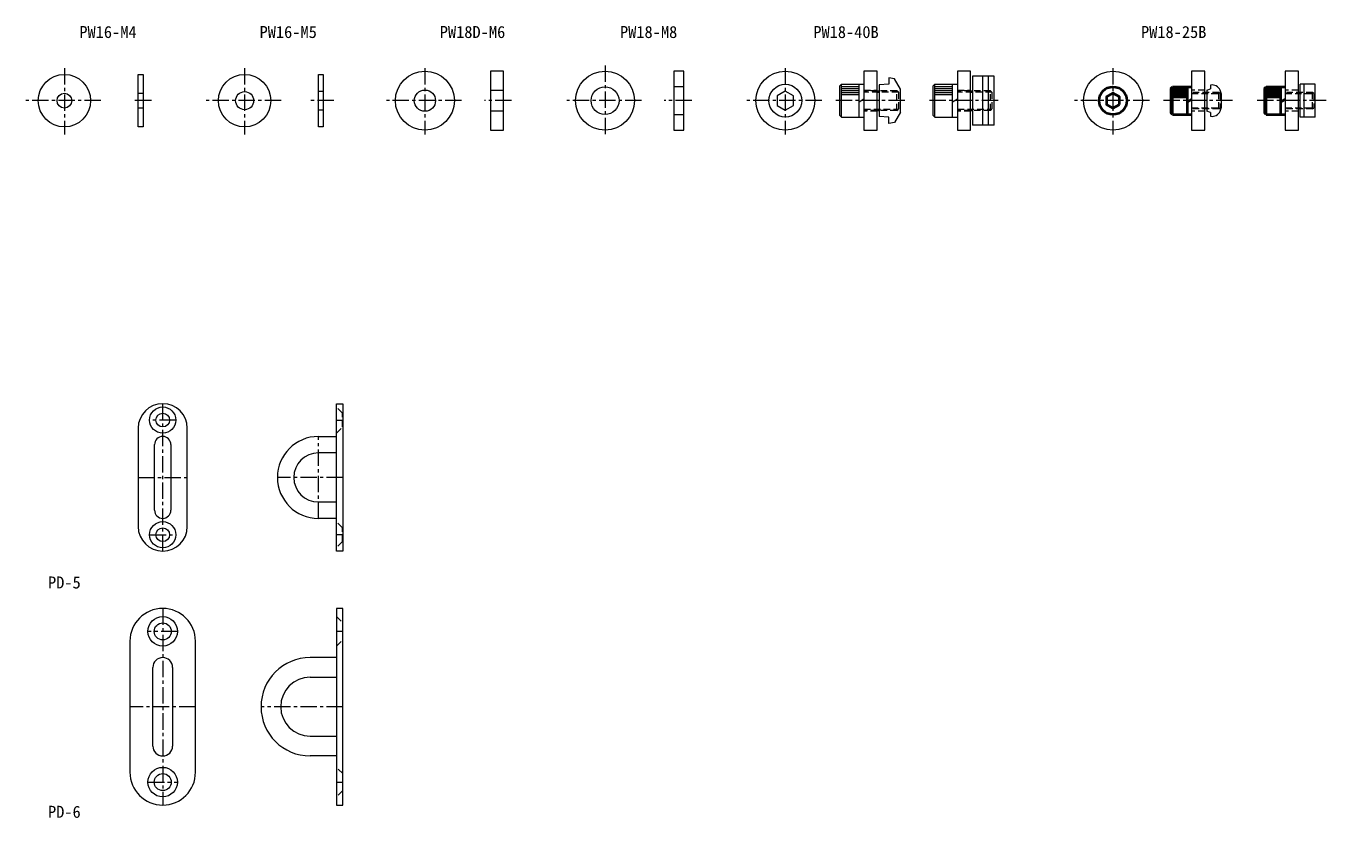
# Model space of a CAD drawing. Units: millimetres on the paper. Extents: x -594 to 176, y -419 to -108.
# Drawn here: x -221.2 to 175.5, y -419.5 to -177.7 of the extents above; entities that cross this region are included whole.
import ezdxf
from ezdxf.enums import TextEntityAlignment as Align

# ---------------------------------------------------------------- set-up
doc = ezdxf.new("R2010")
doc.units = ezdxf.units.MM
doc.linetypes.add('CHAIN1', pattern=[8, 5, -1, 1, -1])
doc.linetypes.add('DASHED2', pattern=[3, 2, -1])
doc.layers.add('0-0', color=7, linetype='Continuous', lineweight=18)
doc.layers.add('0-1', color=4, linetype='Continuous', lineweight=18)
doc.styles.add('ＭＳ ゴシック', font='')
doc.styles.get('ＭＳ ゴシック').set_extended_font_data('MS Gothic')

msp = doc.modelspace()

# ---------------------------------------------------------------- linework, layer by layer
at = {"layer": '0-0'}
for p, q in [((42.1, -193.5), (42.1, -195.413)), ((43.865, -193.821), (42.1, -193.5)), ((45.7, -197), (43.865, -193.821)), ((70.664, -193), (70.664, -208)), ((72.428, -193), (72.428, -208)), ((-187, -198.25), (-185.5, -198.25)), ((-130.5, -197.75), (-132, -197.75)), ((-79.5, -197.25), (-75.5, -197.25)), ((-20.5, -196.25), (-23.5, -196.25)), ((27, -196.1), (27.6, -195.5)), ((27, -196.1), (27, -204.9)), ((27.6, -205.5), (27.6, -195.5)), ((27.6, -195.5), (34.5, -195.5)), ((27.6, -196.125), (33, -196.125)), ((27.6, -196.75), (33, -196.75)), ((27.6, -197.375), (33, -197.375)), ((27.6, -198), (33, -198)), ((33, -205.5), (33, -195.5)), ((38.5, -197.5), (39.1, -197.5)), ((38.5, -197.95), (39.1, -197.95)), ((42.1, -195.413), (39.1, -195.675)), ((39.1, -195.675), (39.1, -205.325)), ((45.7, -204), (45.7, -197)), ((55.564, -196.1), (56.164, -195.5)), ((55.564, -196.1), (55.564, -204.9)), ((56.164, -205.5), (56.164, -195.5)), ((56.164, -195.5), (63.064, -195.5)), ((56.164, -196.125), (61.564, -196.125)), ((56.164, -196.75), (61.564, -196.75)), ((56.164, -197.375), (61.564, -197.375)), ((56.164, -198), (61.564, -198)), ((61.564, -205.5), (61.564, -195.5)), ((67.064, -197.5), (67.664, -197.5)), ((67.064, -197.95), (67.664, -197.95)), ((139.1, -197.25), (140.3, -196.928)), ((139.1, -197.25), (139.1, -203.75)), ((140.3, -195.753), (140.3, -196.928)), ((143.479, -198.219), (143.161, -197.345)), ((167.664, -205.5), (167.664, -195.5)), ((172.164, -195.5), (167.664, -195.5)), ((168.864, -205.5), (168.864, -195.5)), ((172.164, -205.5), (172.164, -195.5)), ((27.6, -198.625), (33, -198.625)), ((34.5, -200.067), (33, -200.933)), ((56.164, -198.625), (61.564, -198.625)), ((63.064, -200.067), (61.564, -200.933)), ((143.6, -202.097), (143.6, -198.903)), ((-185.5, -202.75), (-187, -202.75)), ((-132, -203.25), (-130.5, -203.25)), ((-75.5, -203.75), (-79.5, -203.75)), ((-23.5, -204.75), (-20.5, -204.75)), ((27.6, -205.5), (27, -204.9)), ((27.6, -205.5), (34.5, -205.5)), ((38.5, -203.05), (39.1, -203.05)), ((38.5, -203.5), (39.1, -203.5)), ((42.1, -205.587), (39.1, -205.325)), ((42.1, -207.5), (42.1, -205.587)), ((45.7, -204), (43.865, -207.179)), ((56.164, -205.5), (55.564, -204.9)), ((56.164, -205.5), (63.064, -205.5)), ((67.064, -203.05), (67.663, -203.05)), ((67.064, -203.5), (67.663, -203.5)), ((140.3, -204.072), (139.1, -203.75)), ((140.3, -204.072), (140.3, -205.247)), ((143.161, -203.655), (143.479, -202.781)), ((172.164, -205.5), (167.664, -205.5)), ((43.865, -207.179), (42.1, -207.5)), ((74.263, -208), (67.663, -208)), ((-187, -300.5), (-187, -330.5)), ((-172, -330.5), (-172, -300.5)), ((-132, -303), (-126.5, -303)), ((-182, -325.5), (-182, -305.5)), ((-177, -305.5), (-177, -325.5)), ((-126.5, -308), (-132, -308)), ((-132, -323), (-126.5, -323)), ((-126.5, -328), (-132, -328)), ((-189.5, -365.5), (-189.5, -405.5)), ((-169.5, -405.5), (-169.5, -365.5)), ((-126.5, -370.5), (-134.5, -370.5)), ((-182.5, -397.5), (-182.5, -373.5)), ((-176.5, -373.5), (-176.5, -397.5)), ((-134.5, -376.5), (-126.5, -376.5)), ((-134.5, -394.5), (-126.5, -394.5)), ((-126.5, -400.5), (-134.5, -400.5))]:
    msp.add_line(p, q, dxfattribs=at)
at = {"layer": '0-0', "lineweight": 40}
for p, q in [((128.2, -196.75), (128.7, -196.25)), ((128.2, -196.75), (128.2, -204.25)), ((128.7, -204.75), (128.7, -196.25)), ((128.7, -196.25), (134.5, -196.25)), ((128.7, -196.857), (133.2, -196.857)), ((128.7, -197.464), (133.2, -197.464)), ((128.7, -198.071), (133.2, -198.071)), ((133.2, -204.75), (133.2, -196.25)), ((156.764, -196.75), (157.264, -196.25)), ((156.764, -196.75), (156.764, -204.25)), ((157.264, -204.75), (157.264, -196.25)), ((157.264, -196.25), (163.064, -196.25)), ((157.264, -196.857), (161.764, -196.857)), ((157.264, -197.464), (161.764, -197.464)), ((157.264, -198.071), (161.764, -198.071)), ((161.764, -204.75), (161.764, -196.25)), ((128.7, -198.679), (133.2, -198.679)), ((128.7, -199.286), (133.2, -199.286)), ((134.5, -200.125), (133.2, -200.875)), ((157.264, -198.679), (161.764, -198.679)), ((157.264, -199.286), (161.764, -199.286)), ((163.064, -200.125), (161.764, -200.875)), ((128.7, -204.75), (128.2, -204.25)), ((128.7, -204.75), (134.5, -204.75)), ((157.264, -204.75), (156.764, -204.25)), ((157.264, -204.75), (163.064, -204.75))]:
    msp.add_line(p, q, dxfattribs=at)
at = {"layer": '0-0'}
for points in [[(-187, -208.5), (-187, -192.5), (-185.5, -192.5), (-185.5, -208.5)], [(-132, -208.5), (-132, -192.5), (-130.5, -192.5), (-130.5, -208.5)], [(-75.5, -191.5), (-79.5, -191.5), (-79.5, -209.5), (-75.5, -209.5)], [(-20.5, -191.5), (-23.5, -191.5), (-23.5, -209.5), (-20.5, -209.5)], [(38.5, -191.5), (34.5, -191.5), (34.5, -209.5), (38.5, -209.5)], [(67.064, -191.5), (63.064, -191.5), (63.064, -209.5), (67.064, -209.5)], [(138.5, -191.5), (134.5, -191.5), (134.5, -209.5), (138.5, -209.5)], [(167.064, -191.5), (163.064, -191.5), (163.064, -209.5), (167.064, -209.5)], [(13, -201.943), (13, -199.057), (10.5, -197.613), (8, -199.057), (8, -201.943), (10.5, -203.387)], [(-124.5, -338), (-126.5, -338), (-126.5, -293), (-124.5, -293)], [(-124.5, -415.5), (-124.5, -355.5), (-126.5, -355.5), (-126.5, -415.5)]]:
    msp.add_lwpolyline(points, close=True, dxfattribs=at)
msp.add_lwpolyline([(74.263, -208), (74.264, -193), (67.664, -193), (67.663, -208)], dxfattribs=at)
at = {"layer": '0-0', "lineweight": 40}
msp.add_lwpolyline([(112.5, -201.655), (112.5, -199.345), (110.5, -198.191), (108.5, -199.345), (108.5, -201.655), (110.5, -202.809)], close=True, dxfattribs=at)
at = {"layer": '0-0'}
for centre, radius in [((-209.5, -200.5), 8), ((-154.5, -200.5), 8), ((-99.5, -200.5), 9), ((-44.5, -200.5), 9), ((10.5, -200.5), 9), ((110.5, -200.5), 9), ((-209.5, -200.5), 2.25), ((-154.5, -200.5), 2.75), ((-99.5, -200.5), 3.25), ((-44.5, -200.5), 4.25), ((10.5, -200.5), 5), ((-179.5, -298), 4), ((-179.5, -298), 2.1), ((-179.5, -333), 4), ((-179.5, -333), 2.1), ((-179.5, -362.5), 4.5), ((-179.5, -362.5), 2.6), ((-179.5, -408.5), 4.5), ((-179.5, -408.5), 2.6)]:
    msp.add_circle(centre, radius, dxfattribs=at)
at = {"layer": '0-0', "lineweight": 40}
msp.add_circle((110.5, -200.5), 4.25, dxfattribs=at)
at = {"layer": '0-0'}
for centre, radius, start, end in [((140.812, -198.2), 2.5, 20, 101.82177), ((141.6, -198.903), 2, 0, 20), ((141.6, -202.097), 2, 340, 0), ((140.812, -202.8), 2.5, 258.17823, 340), ((-179.5, -300.5), 7.5, 0, 180), ((-179.5, -305.5), 2.5, 0, 180), ((-132, -315.5), 12.5, 90, 270), ((-132, -315.5), 7.5, 90, 270), ((-179.5, -325.5), 2.5, 180, 0), ((-179.5, -330.5), 7.5, 180, 0), ((-179.5, -365.5), 10, 0, 180), ((-179.5, -373.5), 3, 0, 180), ((-134.5, -385.5), 15, 90, 270), ((-134.5, -385.5), 9, 90, 270), ((-179.5, -397.5), 3, 180, 0), ((-179.5, -405.5), 10, 180, 0)]:
    msp.add_arc(centre, radius, start, end, dxfattribs=at)
at = {"layer": '0-1', "linetype": 'CHAIN1'}
for p, q in [((-44.5, -189.726), (-44.5, -210.799)), ((-209.5, -190.608), (-209.5, -210.799)), ((-154.5, -190.608), (-154.5, -210.799)), ((-99.5, -190.608), (-99.5, -210.799)), ((10.5, -190.608), (10.5, -210.799)), ((110.5, -190.608), (110.5, -210.799)), ((-198.342, -200.5), (-221.225, -200.5)), ((-182.961, -200.5), (-188.661, -200.5)), ((-143.342, -200.5), (-166.225, -200.5)), ((-127.257, -200.5), (-134.347, -200.5)), ((-88.342, -200.5), (-111.225, -200.5)), ((-73.014, -200.5), (-81.285, -200.5)), ((-33.342, -200.5), (-56.225, -200.5)), ((-18.012, -200.5), (-26.457, -200.5)), ((21.658, -200.5), (-1.225, -200.5)), ((46.943, -200.5), (25.875, -200.5)), ((75.506, -200.5), (54.438, -200.5)), ((121.658, -200.5), (98.775, -200.5)), ((146.943, -200.5), (125.875, -200.5)), ((175.506, -200.5), (154.438, -200.5)), ((-179.5, -338), (-179.5, -293)), ((-175.5, -298), (-183.5, -298)), ((-126.5, -298), (-124.5, -298)), ((-132, -328), (-132, -303)), ((-187, -315.5), (-172, -315.5)), ((-124.5, -315.5), (-144.5, -315.5)), ((-183.5, -333), (-175.5, -333)), ((-124.5, -333), (-126.5, -333)), ((-179.5, -355.5), (-179.5, -415.5)), ((-175, -362.5), (-184, -362.5)), ((-124.5, -362.5), (-126.5, -362.5)), ((-169.5, -385.5), (-189.5, -385.5)), ((-124.5, -385.5), (-149.5, -385.5)), ((-184, -408.5), (-175, -408.5)), ((-126.5, -408.5), (-124.5, -408.5))]:
    msp.add_line(p, q, dxfattribs=at)
at = {"layer": '0-1', "linetype": 'DASHED2'}
for p, q in [((34.5, -197.25), (38.5, -197.25)), ((44.55, -197.5), (34.5, -197.5)), ((45, -197.95), (34.5, -197.95)), ((45, -197.95), (44.55, -197.5)), ((44.55, -203.5), (44.55, -197.5)), ((45, -197.95), (45, -203.05)), ((63.064, -197.25), (67.064, -197.25)), ((73.114, -197.5), (63.064, -197.5)), ((73.564, -197.95), (63.064, -197.95)), ((73.564, -197.95), (73.114, -197.5)), ((73.114, -203.5), (73.114, -197.5)), ((73.564, -197.95), (73.564, -203.05)), ((138.5, -197.25), (134.5, -197.25)), ((142.85, -198), (134.5, -198)), ((143.2, -198.35), (142.85, -198)), ((142.85, -203), (142.85, -198)), ((167.064, -197.25), (163.064, -197.25)), ((171.414, -198), (163.064, -198)), ((171.764, -198.35), (171.414, -198)), ((171.414, -203), (171.414, -198)), ((34.5, -203.05), (45, -203.05)), ((44.55, -203.5), (34.5, -203.5)), ((38.5, -203.75), (34.5, -203.75)), ((44.55, -203.5), (45, -203.05)), ((63.064, -203.05), (73.564, -203.05)), ((73.114, -203.5), (63.064, -203.5)), ((67.064, -203.75), (63.064, -203.75)), ((73.114, -203.5), (73.564, -203.05)), ((134.5, -202.65), (143.2, -202.65)), ((142.85, -203), (134.5, -203)), ((138.5, -203.75), (134.5, -203.75)), ((142.85, -203), (143.2, -202.65)), ((163.064, -202.65), (171.764, -202.65)), ((171.414, -203), (163.064, -203)), ((167.064, -203.75), (163.064, -203.75)), ((171.414, -203), (171.764, -202.65)), ((-124.6, -295.9), (-126.5, -294)), ((-124.5, -300.1), (-124.6, -300.1)), ((-124.6, -330.9), (-124.5, -330.9)), ((-124.6, -335.1), (-126.5, -337)), ((-126.5, -358), (-124.5, -359.9)), ((-126.5, -367), (-124.5, -365.1)), ((-124.5, -405.9), (-126.5, -404)), ((-124.5, -411.1), (-126.5, -413))]:
    msp.add_line(p, q, dxfattribs=at)
for points in [[(134.5, -198.35), (143.2, -198.35), (143.2, -202.65)], [(163.064, -198.35), (171.764, -198.35), (171.764, -202.65)], [(-126.5, -302), (-124.6, -300.1), (-124.6, -295.9), (-124.5, -295.9)], [(-124.5, -335.1), (-124.6, -335.1), (-124.6, -330.9), (-126.5, -329)]]:
    msp.add_lwpolyline(points, dxfattribs=at)

# ---------------------------------------------------------------- texts
at = {"layer": '0-0', "style": 'ＭＳ ゴシック'}
for s, p in [('PW16-', (-204.949, -182.473)), ('M4', (-192.449, -182.473)), ('PW16-', (-149.949, -182.473)), ('M5', (-137.449, -182.473)), ('PW18D-', (-94.949, -182.473)), ('M6', (-79.949, -182.473)), ('PW18-', (-39.949, -182.473)), ('M8', (-27.449, -182.473)), ('PW18-40B', (19.051, -182.473)), ('PW18-25B', (119.051, -182.473)), ('PD-5', (-214.5, -350.5)), ('PD-6', (-214.5, -420.5))]:
    msp.add_text(s, height=3.666, dxfattribs=at).set_placement(p, align=Align.BOTTOM_LEFT)

doc.saveas('drawing.dxf')
